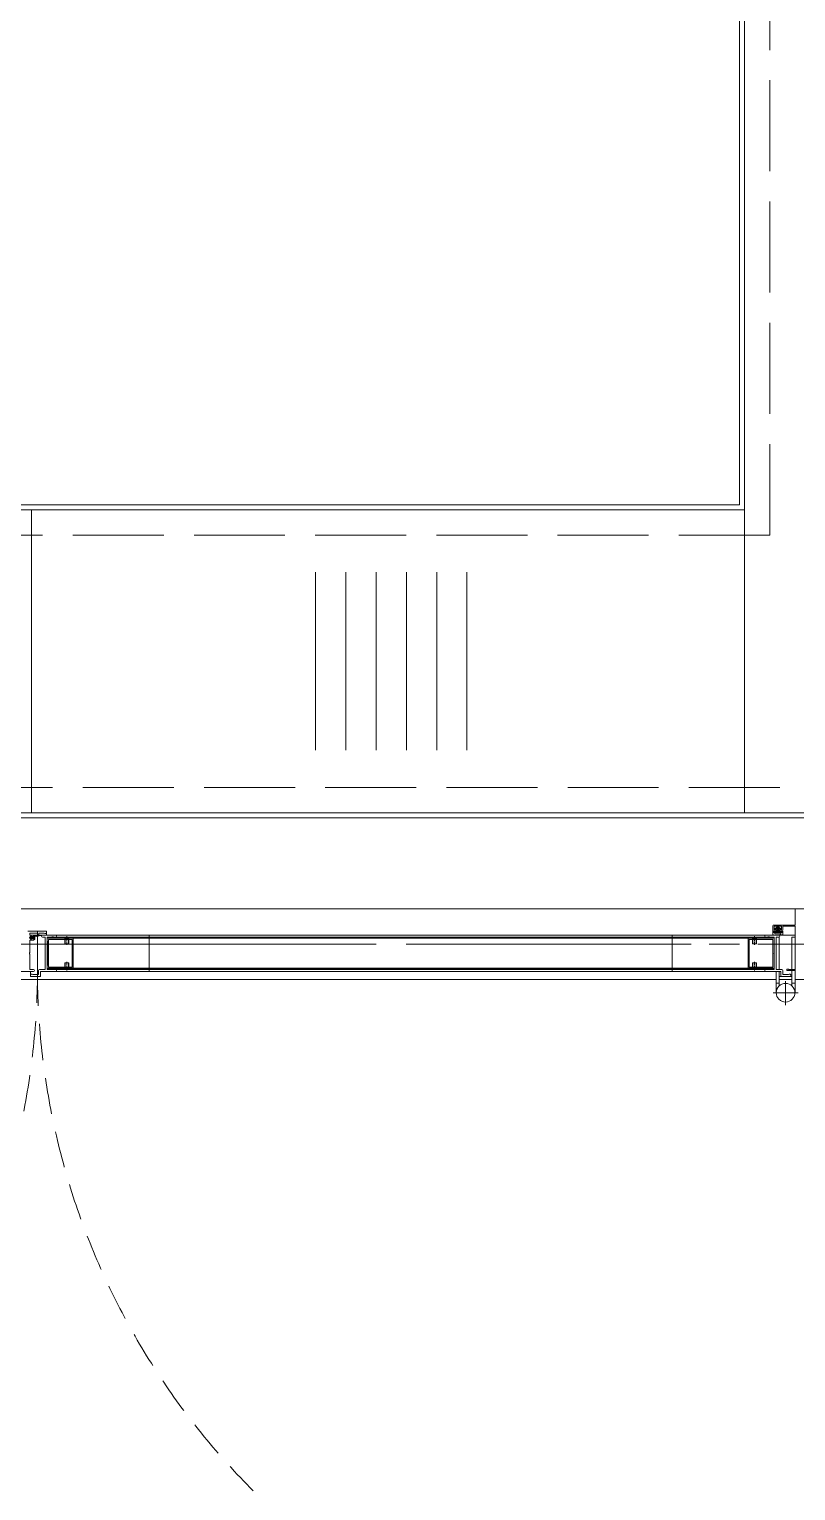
# Model space of a CAD drawing. Units: millimetres at full size. Extents: x -12803 to 120774, y -9413 to 101127.
# Drawn here: x 107691 to 108450, y 14905 to 16352 of the extents above; entities that cross this region are included whole.
import ezdxf

# ---------------------------------------------------------------- set-up
doc = ezdxf.new("R2010")
doc.units = ezdxf.units.MM
doc.header["$LTSCALE"] = 30
for name, pattern in [('CHAIN2', [12, 9, -1, 1, -1]), ('DASHED1', [1.8, 1.2, -0.6]), ('DASHED3', [4, 3, -1]), ('DOUBLE_CHAIN1', [8.8, 5, -1, 0.6, -0.6, 0.6, -1])]:
    doc.linetypes.add(name, pattern=pattern)
doc.layers.add('0-0_NoName', color=7, linetype='Continuous')
for name, color, linetype, lineweight in [('2-2_間仕切り芯', 7, 'DOUBLE_CHAIN1', 15), ('2-A_建具', 7, 'Continuous', 15), ('2-B_金物', 7, 'Continuous', 15), ('3-2_AIHO08-壁芯', 7, 'CHAIN2', 15)]:
    doc.layers.add(name, color=color, linetype=linetype, lineweight=lineweight)

# ---------------------------------------------------------------- blocks, each defined once
blk = doc.blocks.new('グループ部品-732')
at = {"layer": '2-2_間仕切り芯'}
blk.add_line((100228.63, 15446.41), (117819.36, 15446.41), dxfattribs=at)
at = {"layer": '2-A_建具'}
for p, q in [((108068.86, 15481.41), (106949.06, 15481.41)), ((108449.46, 15481.41), (108068.86, 15481.41)), ((108449.36, 15481.41), (108449.36, 15465.41)), ((108474.36, 15481.41), (108449.36, 15481.41)), ((108427.36, 15464.41), (108427.36, 15460.41)), ((108449.36, 15465.41), (108428.36, 15465.41)), ((108428.66, 15464.11), (108436.06, 15464.11)), ((108428.66, 15460.41), (108428.66, 15464.11)), ((108429.27, 15461.74), (108431.36, 15463.41)), ((108433.58, 15463.23), (108430.97, 15460.61)), ((108432.35, 15463.41), (108431.05, 15462.11)), ((108433.36, 15463.41), (108431.36, 15463.41)), ((108435.44, 15461.74), (108433.36, 15463.41)), ((108436.06, 15464.11), (108436.06, 15460.41)), ((108437.36, 15464.11), (108449.36, 15464.11)), ((108437.36, 15460.41), (108437.36, 15464.11)), ((108449.36, 15464.11), (108449.36, 15421.51)), ((107693.6, 15453.95), (107691.86, 15452.22)), ((107694.87, 15453.81), (107692.73, 15451.67)), ((107694.35, 15453.51), (107694, 15453.51)), ((107694.35, 15452.31), (107694, 15452.31)), ((107694.35, 15453.51), (107695.71, 15454.3)), ((107697.88, 15455.41), (107694.62, 15452.15)), ((107696.71, 15452.82), (107695.52, 15451.63)), ((107695.71, 15455.41), (107695.71, 15454.3)), ((107696.47, 15455.41), (107695.71, 15454.65)), ((107695.71, 15455.41), (107707.36, 15455.41)), ((107696.71, 15450.91), (107695.71, 15450.91)), ((107696.71, 15451.41), (107696.21, 15450.91)), ((107703.46, 15454.88), (107696.71, 15453.91)), ((107696.71, 15450.91), (107696.71, 15453.91)), ((107699.3, 15455.41), (107697.98, 15454.09)), ((107699.36, 15414.41), (107699.36, 15459.41)), ((107700.71, 15455.41), (107699.63, 15454.33)), ((107708.86, 15452.56), (107709.36, 15453.06)), ((107708.86, 15449.56), (107708.86, 15452.56)), ((107709.16, 15449.26), (107708.86, 15449.56)), ((108068.86, 15453.46), (107708.99, 15453.46)), ((107709.16, 15437.71), (107709.16, 15449.26)), ((107709.36, 15453.06), (107709.86, 15453.06)), ((107709.86, 15453.06), (107709.86, 15452.26)), ((107709.86, 15452.26), (107734.86, 15452.26)), ((108068.86, 15452.41), (107709.9, 15452.41)), ((108068.86, 15452.26), (107710.16, 15452.26)), ((107733.66, 15451.16), (107710.36, 15451.16)), ((107710.36, 15451.16), (107710.36, 15423.66)), ((107712.73, 15455.41), (108068.86, 15455.41)), ((107725.36, 15453.41), (107731.36, 15453.41)), ((107725.36, 15453.01), (107731.36, 15453.01)), ((107726.36, 15452.01), (107726.36, 15447.21)), ((107726.76, 15451.61), (107729.96, 15451.61)), ((107726.76, 15451.61), (107726.76, 15446.81)), ((107728.36, 15451.51), (107728.36, 15454.41)), ((107728.36, 15449.51), (107728.36, 15450.71)), ((107728.36, 15445.81), (107728.36, 15448.71)), ((107729.96, 15451.61), (107729.96, 15446.81)), ((107730.36, 15452.01), (107730.36, 15447.21)), ((107733.66, 15423.66), (107733.66, 15451.16)), ((107734.86, 15452.26), (107734.86, 15437.71)), ((108449.36, 15455.41), (108068.86, 15455.41)), ((108428.56, 15453.46), (108068.86, 15453.46)), ((108427.82, 15452.41), (108068.86, 15452.41)), ((108427.56, 15452.26), (108068.86, 15452.26)), ((108327.76, 15455.41), (108327.76, 15419.41)), ((108419.66, 15455.41), (108327.86, 15455.41)), ((108402.86, 15452.26), (108402.86, 15437.71)), ((108427.86, 15452.26), (108402.86, 15452.26)), ((108404.06, 15451.16), (108427.36, 15451.16)), ((108404.06, 15423.66), (108404.06, 15451.16)), ((108412.35, 15453.41), (108406.35, 15453.41)), ((108412.35, 15453.01), (108406.35, 15453.01)), ((108407.35, 15452.01), (108407.35, 15447.21)), ((108410.95, 15451.61), (108407.75, 15451.61)), ((108407.75, 15451.61), (108407.75, 15446.81)), ((108409.35, 15451.51), (108409.35, 15454.41)), ((108409.35, 15449.51), (108409.35, 15450.71)), ((108409.35, 15445.81), (108409.35, 15448.71)), ((108410.95, 15451.61), (108410.95, 15446.81)), ((108411.35, 15452.01), (108411.35, 15447.21)), ((108427.36, 15458.41), (108427.36, 15460.41)), ((108427.36, 15451.16), (108427.36, 15423.66)), ((108430.56, 15459.41), (108427.56, 15459.41)), ((108427.56, 15459.41), (108427.56, 15455.91)), ((108428.35, 15459.41), (108427.56, 15458.62)), ((108427.56, 15458.01), (108437.16, 15458.01)), ((108427.86, 15453.06), (108427.86, 15452.26)), ((108428.36, 15453.06), (108427.86, 15453.06)), ((108434.26, 15455.41), (108428.06, 15455.41)), ((108429.76, 15459.41), (108428.36, 15458.01)), ((108428.36, 15459.41), (108430.36, 15459.41)), ((108428.86, 15452.56), (108428.36, 15453.06)), ((108428.56, 15449.26), (108428.86, 15449.56)), ((108428.56, 15437.71), (108428.56, 15449.26)), ((108430.36, 15461.03), (108428.66, 15460.41)), ((108428.86, 15449.56), (108428.86, 15452.56)), ((108429.36, 15456.81), (108429.36, 15458.01)), ((108429.56, 15456.61), (108434.26, 15456.61)), ((108430.9, 15462.06), (108429.62, 15461.25)), ((108433.4, 15461.63), (108429.77, 15458.01)), ((108430.36, 15459.41), (108430.36, 15461.03)), ((108430.56, 15459.41), (108431.34, 15461.71)), ((108433.66, 15453.41), (108430.66, 15453.41)), ((108433.76, 15460.58), (108431.19, 15458.01)), ((108434.12, 15459.52), (108432.6, 15458.01)), ((108434.16, 15459.41), (108433.37, 15461.71)), ((108433.66, 15453.41), (108433.66, 15421.21)), ((108434.37, 15462.6), (108433.82, 15462.06)), ((108433.82, 15462.06), (108435.1, 15461.25)), ((108435.42, 15459.41), (108434.02, 15458.01)), ((108437.16, 15459.41), (108434.16, 15459.41)), ((108434.36, 15461.03), (108434.36, 15459.41)), ((108436.06, 15460.41), (108434.36, 15461.03)), ((108434.36, 15459.41), (108436.36, 15459.41)), ((108435.15, 15461.97), (108434.69, 15461.51)), ((108435.36, 15458.01), (108435.36, 15455.91)), ((108436.83, 15459.41), (108435.43, 15458.01)), ((108435.86, 15455.41), (108436.66, 15455.41)), ((108437.16, 15458.32), (108436.85, 15458.01)), ((108437.16, 15455.91), (108437.16, 15459.41)), ((108449.36, 15453.41), (108446.36, 15453.41)), ((108446.36, 15453.41), (108446.36, 15421.51)), ((108449.36, 15398.41), (108449.36, 15455.41)), ((107709.46, 15437.71), (107709.16, 15437.71)), ((107709.16, 15437.11), (107709.46, 15437.11)), ((107709.16, 15425.56), (107709.16, 15437.11)), ((107709.46, 15437.11), (107709.46, 15437.71)), ((107726.76, 15446.81), (107726.36, 15447.21)), ((107726.76, 15446.81), (107729.96, 15446.81)), ((107729.96, 15446.81), (107730.36, 15447.21)), ((107734.56, 15437.71), (107734.56, 15437.11)), ((107734.86, 15437.71), (107734.56, 15437.71)), ((107734.56, 15437.11), (107734.86, 15437.11)), ((107734.86, 15437.11), (107734.86, 15422.56)), ((108402.86, 15437.71), (108403.16, 15437.71)), ((108402.86, 15437.11), (108402.86, 15422.56)), ((108403.16, 15437.11), (108402.86, 15437.11)), ((108403.16, 15437.71), (108403.16, 15437.11)), ((108407.75, 15446.81), (108407.35, 15447.21)), ((108410.95, 15446.81), (108407.75, 15446.81)), ((108410.95, 15446.81), (108411.35, 15447.21)), ((108428.26, 15437.71), (108428.56, 15437.71)), ((108428.26, 15437.11), (108428.26, 15437.71)), ((108428.56, 15437.11), (108428.26, 15437.11)), ((108428.56, 15425.56), (108428.56, 15437.11)), ((108449.36, 15446.41), (108598.36, 15446.41)), ((107708.86, 15425.26), (107709.16, 15425.56)), ((107708.86, 15422.26), (107708.86, 15425.26)), ((107709.36, 15421.76), (107708.86, 15422.26)), ((108068.86, 15421.36), (107708.99, 15421.36)), ((107709.86, 15421.76), (107709.36, 15421.76)), ((107709.86, 15422.56), (107709.86, 15421.76)), ((107734.86, 15422.56), (107709.86, 15422.56)), ((108068.86, 15422.56), (107710.16, 15422.56)), ((108068.86, 15422.41), (107710.16, 15422.41)), ((107710.36, 15423.66), (107733.66, 15423.66)), ((107725.36, 15421.81), (107731.36, 15421.81)), ((107725.36, 15421.41), (107731.36, 15421.41)), ((107726.76, 15428.01), (107726.36, 15427.61)), ((107726.36, 15422.81), (107726.36, 15427.61)), ((107726.76, 15428.01), (107729.96, 15428.01)), ((107726.76, 15423.21), (107726.76, 15428.01)), ((107726.76, 15423.21), (107729.96, 15423.21)), ((107728.36, 15429.01), (107728.36, 15426.11)), ((107728.36, 15425.31), (107728.36, 15424.11)), ((107728.36, 15423.31), (107728.36, 15420.41)), ((107729.96, 15428.01), (107730.36, 15427.61)), ((107729.96, 15423.21), (107729.96, 15428.01)), ((107730.36, 15422.81), (107730.36, 15427.61)), ((108427.56, 15422.56), (108068.86, 15422.56)), ((108427.56, 15422.41), (108068.86, 15422.41)), ((108068.86, 15421.36), (108428.56, 15421.36)), ((108402.86, 15422.56), (108427.86, 15422.56)), ((108427.36, 15423.66), (108404.06, 15423.66)), ((108412.35, 15421.81), (108406.35, 15421.81)), ((108412.35, 15421.41), (108406.35, 15421.41)), ((108407.75, 15428.01), (108407.35, 15427.61)), ((108407.35, 15422.81), (108407.35, 15427.61)), ((108410.95, 15428.01), (108407.75, 15428.01)), ((108407.75, 15423.21), (108407.75, 15428.01)), ((108410.95, 15423.21), (108407.75, 15423.21)), ((108409.35, 15429.01), (108409.35, 15426.11)), ((108409.35, 15425.31), (108409.35, 15424.11)), ((108409.35, 15423.31), (108409.35, 15420.41)), ((108410.95, 15428.01), (108411.35, 15427.61)), ((108410.95, 15423.21), (108410.95, 15428.01)), ((108411.35, 15422.81), (108411.35, 15427.61)), ((108427.86, 15422.56), (108427.86, 15421.76)), ((108427.86, 15421.76), (108428.36, 15421.76)), ((108428.36, 15421.76), (108428.86, 15422.26)), ((108428.86, 15425.26), (108428.56, 15425.56)), ((108428.86, 15422.26), (108428.86, 15425.26)), ((108441.36, 15421.81), (108441.36, 15420.41)), ((108443.06, 15421.81), (108441.36, 15421.81)), ((108441.36, 15420.41), (108449.36, 15420.41)), ((108443.36, 15421.51), (108443.06, 15421.81)), ((108449.36, 15421.51), (108443.36, 15421.51)), ((108446.36, 15420.41), (108446.36, 15405.14)), ((108449.36, 15420.41), (108449.36, 15411.41)), ((107692.36, 15419.41), (107329.86, 15419.41)), ((108068.86, 15411.41), (107329.86, 15411.41)), ((107692.36, 15419.41), (107692.36, 15414.41)), ((107693.61, 15414.41), (107701.36, 15414.41)), ((107702.36, 15419.41), (108068.86, 15419.41)), ((108419.66, 15419.41), (108068.86, 15419.41)), ((108068.86, 15419.41), (108430.66, 15419.41)), ((108430.66, 15411.41), (108068.86, 15411.41)), ((108430.66, 15419.41), (108430.66, 15398.41)), ((108433.66, 15419.41), (108433.66, 15405.14)), ((108446.36, 15411.41), (108433.66, 15411.41)), ((108444.1, 15414.41), (108436.35, 15414.41)), ((108440.01, 15410), (108440.01, 15386.07)), ((108449.36, 15411.41), (108474.36, 15411.41)), ((108452.35, 15398.41), (108427.79, 15398.41))]:
    blk.add_line(p, q, dxfattribs=at)
for points in [[(107689.86, 15459.41), (107708.36, 15459.41), (107708.36, 15455.41), (107809.96, 15455.41), (107809.96, 15419.41)], [(107694.38, 15451.86), (107694.98, 15451.94), (107695.56, 15451.61), (107695.81, 15451.18), (107695.81, 15450.41), (107691.79, 15450.41), (107691.79, 15438.15), (107691.6, 15437.87), (107691.6, 15436.95), (107691.79, 15436.67), (107691.79, 15421.34), (107695.39, 15421.34)], [(107699.31, 15456.06), (107699.31, 15457.48), (107691.79, 15457.48), (107691.79, 15455.41), (107695.81, 15455.41), (107695.81, 15454.64), (107695.56, 15454.21), (107694.98, 15453.88), (107694.38, 15453.96)], [(107694.35, 15452.31), (107695.71, 15451.52), (107695.71, 15450.91)], [(107706.06, 15457.48), (107700.61, 15457.48), (107700.61, 15456.06)], [(107704.32, 15453.48), (107706.93, 15453.48), (107706.93, 15438.07), (107707.06, 15437.88), (107707.06, 15436.94), (107706.93, 15436.75), (107706.93, 15421.34), (107701.43, 15421.34)], [(107718.36, 15454.48), (107718.36, 15455.41), (107704.32, 15455.41)], [(107717.36, 15421.34), (107708.86, 15421.34), (107708.86, 15453.48), (107713.56, 15453.48), (107713.56, 15453.78), (107714.16, 15453.78), (107714.16, 15453.48), (107714.56, 15453.48), (107714.56, 15453.78), (107715.16, 15453.78), (107715.16, 15453.48), (107717.36, 15453.48)], [(107726.76, 15451.61), (107725.36, 15453.01), (107725.36, 15453.41)], [(107729.96, 15451.61), (107731.36, 15453.01), (107731.36, 15453.41)], [(108407.75, 15451.61), (108406.35, 15453.01), (108406.35, 15453.41)], [(108410.95, 15451.61), (108412.35, 15453.01), (108412.35, 15453.41)], [(108419.35, 15454.48), (108419.35, 15455.41), (108433.38, 15455.41)], [(108420.35, 15421.34), (108428.85, 15421.34), (108428.85, 15453.48), (108424.14, 15453.48), (108424.14, 15453.78), (108423.54, 15453.78), (108423.54, 15453.48), (108423.14, 15453.48), (108423.14, 15453.78), (108422.54, 15453.78), (108422.54, 15453.48), (108420.35, 15453.48)], [(108433.38, 15453.48), (108430.78, 15453.48), (108430.78, 15438.07), (108430.64, 15437.88), (108430.64, 15436.94), (108430.78, 15436.75), (108430.78, 15421.34), (108436.28, 15421.34)], [(107695.39, 15419.41), (107680.36, 15419.41), (107680.36, 15420.34)], [(107700.43, 15420.34), (107700.43, 15416.34), (107694.66, 15416.34)], [(107702.36, 15419.41), (107718.36, 15419.41), (107718.36, 15420.34)], [(107726.76, 15423.21), (107725.36, 15421.81), (107725.36, 15421.41)], [(107729.96, 15423.21), (107731.36, 15421.81), (107731.36, 15421.41)], [(108407.75, 15423.21), (108406.35, 15421.81), (108406.35, 15421.41)], [(108410.95, 15423.21), (108412.35, 15421.81), (108412.35, 15421.41)], [(108435.35, 15415.41), (108435.35, 15419.41), (108419.35, 15419.41), (108419.35, 15420.34)], [(108437.28, 15420.34), (108437.28, 15416.34), (108443.05, 15416.34)], [(107702.36, 15419.41), (107702.36, 15414.41), (107692.36, 15414.41)], [(108430.66, 15407.91), (108433.66, 15407.91), (108433.66, 15414.41), (108446.36, 15414.41), (108446.36, 15407.91), (108449.36, 15407.91)]]:
    blk.add_lwpolyline(points, dxfattribs=at)
for points in [[(107904.35, 15453.41), (107718.36, 15453.41), (107718.36, 15452.41), (107904.35, 15452.41)], [(107904.35, 15421.41), (107718.36, 15421.41), (107718.36, 15422.41), (107904.35, 15422.41)]]:
    blk.add_lwpolyline(points, close=True, dxfattribs=at)
blk.add_circle((108440.01, 15398.41), 9.25, dxfattribs=at)
for centre, radius, start, end in [((108428.36, 15464.41), 1, 90, 180), ((107692.91, 15452.91), 1.25, 28.6854, 331.3146), ((107693.31, 15452.91), 1.5, 44.47751, 315.52249), ((107699.96, 15456.06), 0.65, 180, 0), ((107704.32, 15454.45), 0.965, 90, 270), ((107707.11, 15458.16), 1.25, 212.95635, 90), ((107717.36, 15454.48), 1, 270, 0), ((108420.35, 15454.48), 1, 180, 270), ((108428.36, 15460.41), 1, 180, 270), ((108428.06, 15455.91), 0.5, 180, 270), ((108429.46, 15461.51), 0.3, 128.58965, 302.24754), ((108429.56, 15456.81), 0.2, 180, 270), ((108431.06, 15461.81), 0.3, 341.20266, 122.24754), ((108433.66, 15461.81), 0.3, 57.75246, 198.79734), ((108433.38, 15454.45), 0.965, 270, 90), ((108434.26, 15456.01), 0.6, 270, 90), ((108435.26, 15461.51), 0.3, 237.75246, 51.41035), ((108435.86, 15455.91), 0.5, 180, 270), ((108436.36, 15460.41), 1, 270, 0), ((108436.66, 15455.91), 0.5, 270, 0), ((107695.39, 15420.38), 0.965, 270, 90), ((107701.43, 15420.34), 1, 90, 180), ((107717.36, 15420.34), 1, 0, 90), ((108420.35, 15420.34), 1, 90, 180), ((108436.28, 15420.34), 1, 0, 90), ((107693.61, 15415.66), 1.25, 32.95652, 270), ((107701.36, 15415.41), 1, 270, 0), ((108436.35, 15415.41), 1, 180, 270), ((108444.1, 15415.66), 1.25, 270, 147.04348)]:
    blk.add_arc(centre, radius, start, end, dxfattribs=at)
at = {"layer": '2-A_建具', "linetype": 'DASHED1'}
for centre, start, end in [((106969.87, 15421.34), 315, 0.00982), ((108428.85, 15421.34), 179.99018, 225)]:
    blk.add_arc(centre, 729.54, start, end, dxfattribs=at)
at = {"layer": '2-B_金物', "linetype": 'DASHED3'}
for p, q in [((108424.36, 15851.41), (108424.36, 17301.41)), ((108424.36, 15851.41), (106974.36, 15851.41)), ((108674.36, 15601.41), (106724.36, 15601.41))]:
    blk.add_line(p, q, dxfattribs=at)
at = {"layer": '2-B_金物'}
for p, q in [((108394.36, 15881.41), (108394.36, 17271.41)), ((108399.36, 17276.41), (108399.36, 15576.41)), ((108399.36, 15876.41), (106699.36, 15876.41)), ((108394.36, 15881.41), (107004.36, 15881.41)), ((107693.36, 15876.41), (107693.36, 15576.41)), ((107974.6, 15814.52), (107974.6, 15638.3)), ((108004.6, 15814.52), (108004.6, 15638.3)), ((108034.6, 15814.52), (108034.6, 15638.3)), ((108064.6, 15814.52), (108064.6, 15638.3)), ((108094.6, 15814.52), (108094.6, 15638.3)), ((108124.6, 15814.52), (108124.6, 15638.3)), ((108704.36, 15571.41), (106694.36, 15571.41)), ((108699.36, 15576.41), (106699.36, 15576.41))]:
    blk.add_line(p, q, dxfattribs=at)
at = {"layer": '3-2_AIHO08-壁芯'}
blk.add_line((109774.36, 15446.41), (101074.36, 15446.41), dxfattribs=at)
blk = doc.blocks.new('グループ部品-763')
at = {"layer": '3-2_AIHO08-壁芯'}
blk.add_line((109774.36, 15446.41), (101074.36, 15446.41), dxfattribs=at)

msp = doc.modelspace()

# ---------------------------------------------------------------- block references
at = {"layer": '0-0_NoName'}
for name in ['グループ部品-732', 'グループ部品-763']:
    msp.add_blockref(name, (0, 0), dxfattribs=at)

doc.saveas('drawing.dxf')
